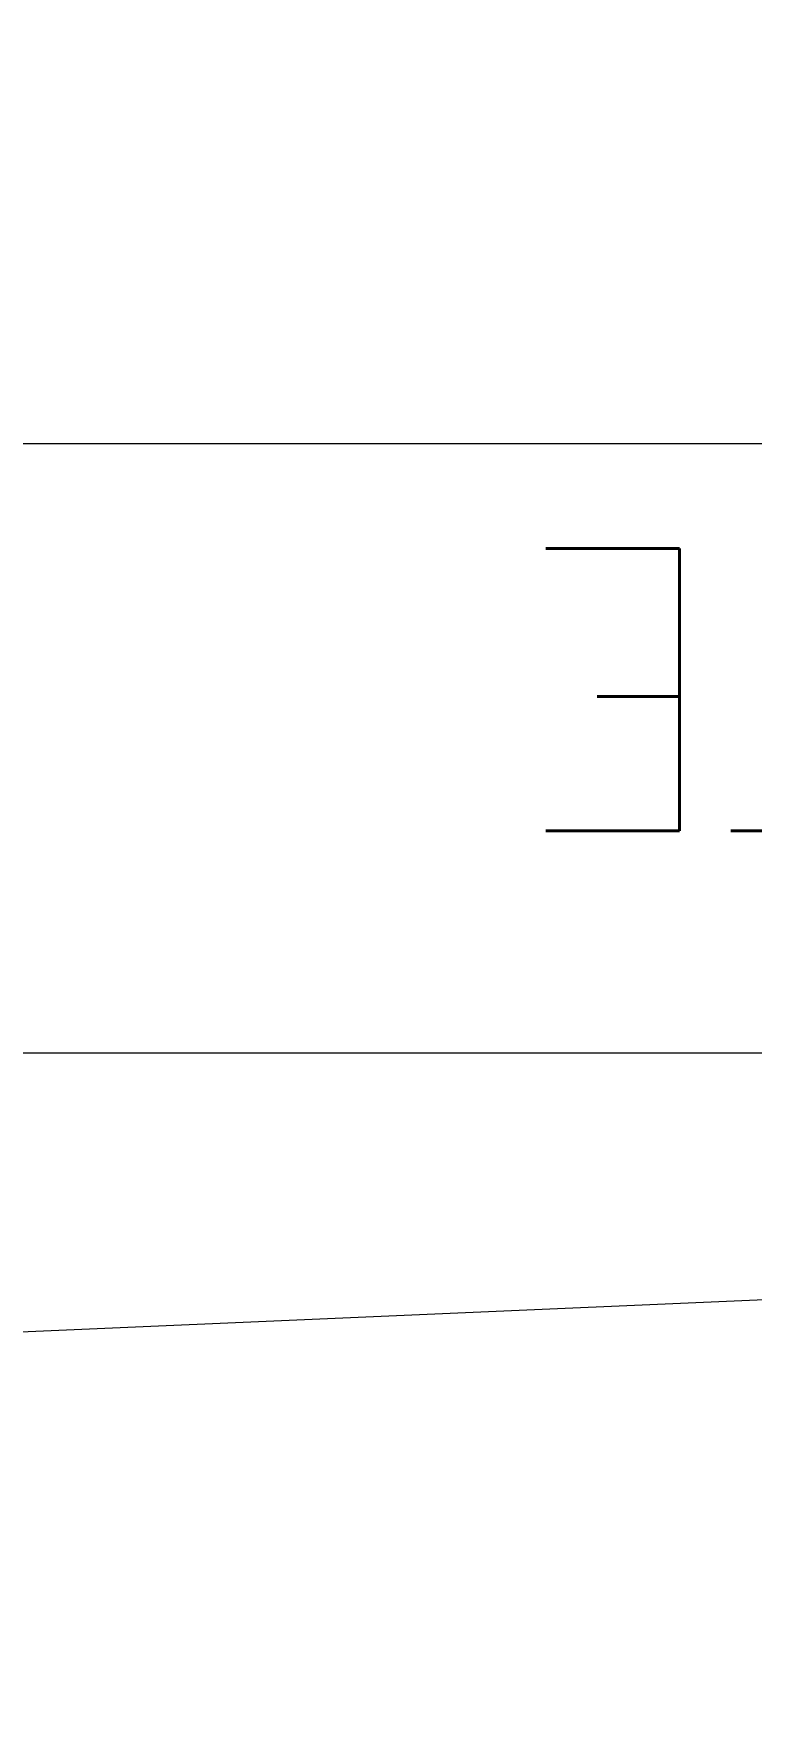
# Model space of a CAD drawing. Header units: inches. Extents: x -35 to 98, y -34 to 46.
# Drawn here: x 82.45 to 84.042, y 11.235 to 14.958 of the extents above; entities that cross this region are included whole.
import ezdxf
from ezdxf.enums import TextEntityAlignment as Align

# ---------------------------------------------------------------- set-up
doc = ezdxf.new("R2010")
doc.units = ezdxf.units.IN
doc.header["$MEASUREMENT"] = 0
doc.layers.add('back_bone', color=30, linetype='Continuous', lineweight=9)
doc.layers.add('Estructura', color=8, linetype='Continuous', lineweight=9)
doc.styles.add('ROMANS', font='romans.shx', dxfattribs={"width": 0.85})

msp = doc.modelspace()

# ---------------------------------------------------------------- linework, layer by layer
at = {"layer": 'back_bone'}
msp.add_lwpolyline([(40.5432, 33.4458), (64.1946, 33.4551), (64.4775, 33.3471), (68.9903, 33.3471), (68.9903, 28.1131), (77.0264, 25.0193), (85.5668, 23.0473), (89.0685, 12.3683), (75.4255, 11.7776), (75.4255, 0.6632), (78.8377, 0.6632), (78.8377, -4.5626)], dxfattribs=at)
at = {"layer": 'Estructura'}
msp.add_line((92.5448, 14.0486), (74.9014, 14.0486), dxfattribs=at)
at = {"layer": 'Estructura', "color": 251, "true_color": 0x636466}
msp.add_lwpolyline([(97.4916, 9.7735), (97.4916, 9.7735, 0.372171), (92.5448, 14.0482), (74.9014, 14.0486, 0.414214), (71.9014, 11.0486), (71.9014, -1.9097, 0.174036), (72.8145, -4.4535), (79.1693, -12.1651, 0.418798), (87.6823, -12.9777), (91.2856, -9.9546, 0.158346), (98.1633, 1.0484), (98.1633, 1.0484, 0.097848), (98.3167, 4.1461)], format="xyb", close=True, dxfattribs=at)
msp.add_lwpolyline([(88.9029, 12.6987), (79.5762, 12.6986), (79.5762, 12.6635), (77.6012, 12.6632), (77.6012, 11.8332), (78.162, 11.833), (78.162, 10.1885), (78.147, 10.1885), (78.147, 8.5633), (77.1306, 8.5633), (77.1306, 7.9633), (76.9314, 7.9633), (76.9314, 8.1633), (76.6613, 8.1633), (76.6613, 7.5533), (76.6613, 4.9533), (76.9314, 4.9533), (76.9314, 5.1533), (77.1014, 5.1533), (77.1014, 4.9533), (77.2956, 4.9533), (77.2956, 2.5633), (77.1014, 2.5633), (77.1014, 2.2333)], dxfattribs=at)
msp.add_lwpolyline([(90.3079, 8.5483), (90.3077, 11.8338), (90.8679, 11.8339), (90.8678, 12.6639), (88.9029, 12.6637), (88.9029, 12.6987), (79.5762, 12.6986), (79.5762, 12.6635), (77.6012, 12.6632), (77.6012, 11.8332), (78.162, 11.8332), (78.1613, 8.5483)], close=True, dxfattribs=at)

# ---------------------------------------------------------------- texts
at = {"layer": 'Estructura', "color": 3, "style": 'ROMANS', "width": 0.85}
msp.add_text('BLOQUE OESTE', height=0.625, rotation=180, dxfattribs=at).set_placement((86.2156, 13.5038), align=Align.MIDDLE_CENTER)

doc.saveas('drawing.dxf')
